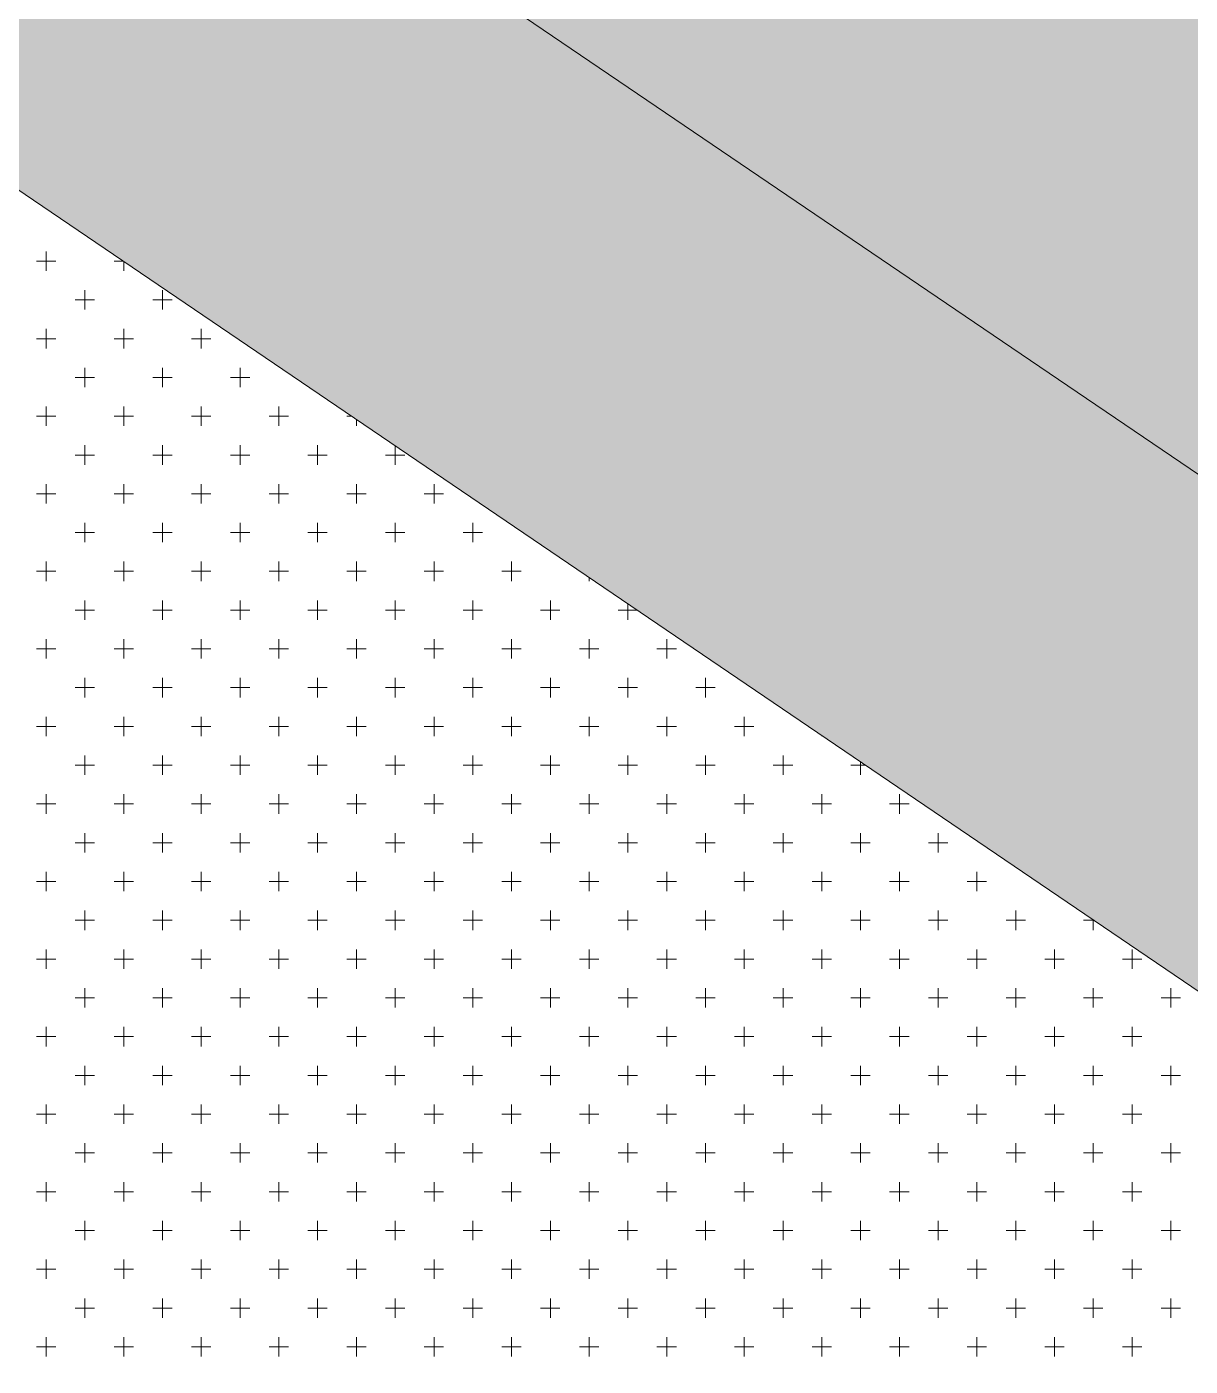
# Model space of a CAD drawing. Header units: metres. Extents: x 476631 to 477421, y 4483749 to 4484052.
# Drawn here: x 477095.03 to 477114.08, y 4483946.14 to 4483968.07 of the extents above; entities that cross this region are included whole.
import ezdxf

# ---------------------------------------------------------------- set-up
doc = ezdxf.new("R2010")
doc.units = ezdxf.units.M
for name, color, linetype, lineweight in [('PL_SAĞLIK', 150, 'Continuous', 0), ('serbest', 10, 'Continuous', 0), ('TK_PARSEL', 1, 'Continuous', 0)]:
    doc.layers.add(name, color=color, linetype=linetype, lineweight=lineweight)

msp = doc.modelspace()

# ---------------------------------------------------------------- hatches: boundary and pattern name
at = {"layer": 'serbest'}
h = msp.add_hatch(color=14, dxfattribs=at)
h.dxf.hatch_style = 1
h.paths.add_polyline_path([(477125.546, 4483976.737), (477112.806, 4483985.388), (477101.794, 4483969.172), (477114.535, 4483960.521)])
at = {"layer": 'serbest', "true_color": 0x636466}
h = msp.add_hatch(color=251, dxfattribs=at)
h.dxf.hatch_style = 1
h.paths.add_polyline_path([(477140.016, 4483943.219), (477127.275, 4483951.87), (477114.535, 4483960.521), (477101.794, 4483969.172), (477094.763, 4483973.947), (477092.721, 4483966.873), (477160.327, 4483920.965), (477165.51, 4483925.907), (477152.839, 4483934.511), (477145.659, 4483939.386)])

# ---------------------------------------------------------------- linework, layer by layer
at = {"layer": 'PL_SAĞLIK'}
msp.add_line((477092.721, 4483966.873), (477160.327, 4483920.965), dxfattribs=at)
at = {"layer": 'PL_SAĞLIK', "linetype": 'Continuous'}
for p, q in [((477095.344, 4483964.076), (477095.344, 4483964.394)), ((477095.185, 4483964.235), (477095.502, 4483964.235)), ((477096.455, 4483964.235), (477096.605, 4483964.235)), ((477096.614, 4483964.076), (477096.614, 4483964.229)), ((477095.979, 4483963.441), (477095.979, 4483963.759)), ((477097.249, 4483963.441), (477097.249, 4483963.759)), ((477095.82, 4483963.6), (477096.137, 4483963.6)), ((477097.09, 4483963.6), (477097.407, 4483963.6)), ((477095.344, 4483962.806), (477095.344, 4483963.124)), ((477096.614, 4483962.806), (477096.614, 4483963.124)), ((477097.884, 4483962.806), (477097.884, 4483963.124)), ((477095.185, 4483962.965), (477095.502, 4483962.965)), ((477096.455, 4483962.965), (477096.772, 4483962.965)), ((477097.725, 4483962.965), (477098.042, 4483962.965)), ((477095.82, 4483962.33), (477096.137, 4483962.33)), ((477095.979, 4483962.171), (477095.979, 4483962.489)), ((477097.09, 4483962.33), (477097.407, 4483962.33)), ((477097.249, 4483962.171), (477097.249, 4483962.489)), ((477098.36, 4483962.33), (477098.677, 4483962.33)), ((477098.519, 4483962.171), (477098.519, 4483962.489)), ((477095.185, 4483961.695), (477095.502, 4483961.695)), ((477095.344, 4483961.536), (477095.344, 4483961.854)), ((477096.455, 4483961.695), (477096.772, 4483961.695)), ((477096.614, 4483961.536), (477096.614, 4483961.854)), ((477097.725, 4483961.695), (477098.042, 4483961.695)), ((477097.884, 4483961.536), (477097.884, 4483961.854)), ((477098.995, 4483961.695), (477099.312, 4483961.695)), ((477099.154, 4483961.536), (477099.154, 4483961.854)), ((477100.265, 4483961.695), (477100.346, 4483961.695)), ((477100.424, 4483961.536), (477100.424, 4483961.642)), ((477095.979, 4483960.901), (477095.979, 4483961.219)), ((477097.249, 4483960.901), (477097.249, 4483961.219)), ((477098.519, 4483960.901), (477098.519, 4483961.219)), ((477099.789, 4483960.901), (477099.789, 4483961.219)), ((477095.82, 4483961.06), (477096.137, 4483961.06)), ((477097.09, 4483961.06), (477097.407, 4483961.06)), ((477098.36, 4483961.06), (477098.677, 4483961.06)), ((477099.63, 4483961.06), (477099.947, 4483961.06)), ((477100.9, 4483961.06), (477101.217, 4483961.06)), ((477101.059, 4483960.901), (477101.059, 4483961.211)), ((477095.344, 4483960.266), (477095.344, 4483960.584)), ((477096.614, 4483960.266), (477096.614, 4483960.584)), ((477097.884, 4483960.266), (477097.884, 4483960.584)), ((477099.154, 4483960.266), (477099.154, 4483960.584)), ((477100.424, 4483960.266), (477100.424, 4483960.584)), ((477101.694, 4483960.266), (477101.694, 4483960.584)), ((477095.185, 4483960.425), (477095.502, 4483960.425)), ((477096.455, 4483960.425), (477096.772, 4483960.425)), ((477097.725, 4483960.425), (477098.042, 4483960.425)), ((477098.995, 4483960.425), (477099.312, 4483960.425)), ((477100.265, 4483960.425), (477100.582, 4483960.425)), ((477101.535, 4483960.425), (477101.852, 4483960.425)), ((477095.979, 4483959.631), (477095.979, 4483959.949)), ((477097.249, 4483959.631), (477097.249, 4483959.949)), ((477098.519, 4483959.631), (477098.519, 4483959.949)), ((477099.789, 4483959.631), (477099.789, 4483959.949)), ((477101.059, 4483959.631), (477101.059, 4483959.949)), ((477102.329, 4483959.631), (477102.329, 4483959.949)), ((477095.82, 4483959.79), (477096.137, 4483959.79)), ((477097.09, 4483959.79), (477097.407, 4483959.79)), ((477098.36, 4483959.79), (477098.677, 4483959.79)), ((477099.63, 4483959.79), (477099.947, 4483959.79)), ((477100.9, 4483959.79), (477101.217, 4483959.79)), ((477102.17, 4483959.79), (477102.487, 4483959.79)), ((477095.344, 4483958.996), (477095.344, 4483959.314)), ((477096.614, 4483958.996), (477096.614, 4483959.314)), ((477097.884, 4483958.996), (477097.884, 4483959.314)), ((477099.154, 4483958.996), (477099.154, 4483959.314)), ((477100.424, 4483958.996), (477100.424, 4483959.314)), ((477101.694, 4483958.996), (477101.694, 4483959.314)), ((477102.964, 4483958.996), (477102.964, 4483959.314)), ((477095.185, 4483959.155), (477095.502, 4483959.155)), ((477096.455, 4483959.155), (477096.772, 4483959.155)), ((477097.725, 4483959.155), (477098.042, 4483959.155)), ((477098.995, 4483959.155), (477099.312, 4483959.155)), ((477100.265, 4483959.155), (477100.582, 4483959.155)), ((477101.535, 4483959.155), (477101.852, 4483959.155)), ((477102.805, 4483959.155), (477103.122, 4483959.155)), ((477104.075, 4483959.155), (477104.086, 4483959.155)), ((477104.234, 4483958.996), (477104.234, 4483959.055)), ((477095.979, 4483958.361), (477095.979, 4483958.679)), ((477097.249, 4483958.361), (477097.249, 4483958.679)), ((477098.519, 4483958.361), (477098.519, 4483958.679)), ((477099.789, 4483958.361), (477099.789, 4483958.679)), ((477101.059, 4483958.361), (477101.059, 4483958.679)), ((477102.329, 4483958.361), (477102.329, 4483958.679)), ((477103.599, 4483958.361), (477103.599, 4483958.679)), ((477104.869, 4483958.361), (477104.869, 4483958.624)), ((477095.82, 4483958.52), (477096.137, 4483958.52)), ((477097.09, 4483958.52), (477097.407, 4483958.52)), ((477098.36, 4483958.52), (477098.677, 4483958.52)), ((477099.63, 4483958.52), (477099.947, 4483958.52)), ((477100.9, 4483958.52), (477101.217, 4483958.52)), ((477102.17, 4483958.52), (477102.487, 4483958.52)), ((477103.44, 4483958.52), (477103.757, 4483958.52)), ((477104.71, 4483958.52), (477105.021, 4483958.52)), ((477095.344, 4483957.726), (477095.344, 4483958.044)), ((477096.614, 4483957.726), (477096.614, 4483958.044)), ((477097.884, 4483957.726), (477097.884, 4483958.044)), ((477099.154, 4483957.726), (477099.154, 4483958.044)), ((477100.424, 4483957.726), (477100.424, 4483958.044)), ((477101.694, 4483957.726), (477101.694, 4483958.044)), ((477102.964, 4483957.726), (477102.964, 4483958.044)), ((477104.234, 4483957.726), (477104.234, 4483958.044)), ((477105.504, 4483957.726), (477105.504, 4483958.044)), ((477095.185, 4483957.885), (477095.502, 4483957.885)), ((477096.455, 4483957.885), (477096.772, 4483957.885)), ((477097.725, 4483957.885), (477098.042, 4483957.885)), ((477098.995, 4483957.885), (477099.312, 4483957.885)), ((477100.265, 4483957.885), (477100.582, 4483957.885)), ((477101.535, 4483957.885), (477101.852, 4483957.885)), ((477102.805, 4483957.885), (477103.122, 4483957.885)), ((477104.075, 4483957.885), (477104.392, 4483957.885)), ((477105.345, 4483957.885), (477105.662, 4483957.885)), ((477095.979, 4483957.091), (477095.979, 4483957.409)), ((477097.249, 4483957.091), (477097.249, 4483957.409)), ((477098.519, 4483957.091), (477098.519, 4483957.409)), ((477099.789, 4483957.091), (477099.789, 4483957.409)), ((477101.059, 4483957.091), (477101.059, 4483957.409)), ((477102.329, 4483957.091), (477102.329, 4483957.409)), ((477103.599, 4483957.091), (477103.599, 4483957.409)), ((477104.869, 4483957.091), (477104.869, 4483957.409)), ((477106.139, 4483957.091), (477106.139, 4483957.409)), ((477095.82, 4483957.25), (477096.137, 4483957.25)), ((477097.09, 4483957.25), (477097.407, 4483957.25)), ((477098.36, 4483957.25), (477098.677, 4483957.25)), ((477099.63, 4483957.25), (477099.947, 4483957.25)), ((477100.9, 4483957.25), (477101.217, 4483957.25)), ((477102.17, 4483957.25), (477102.487, 4483957.25)), ((477103.44, 4483957.25), (477103.757, 4483957.25)), ((477104.71, 4483957.25), (477105.027, 4483957.25)), ((477105.98, 4483957.25), (477106.297, 4483957.25)), ((477095.185, 4483956.615), (477095.502, 4483956.615)), ((477095.344, 4483956.456), (477095.344, 4483956.774)), ((477096.455, 4483956.615), (477096.772, 4483956.615)), ((477096.614, 4483956.456), (477096.614, 4483956.774)), ((477097.725, 4483956.615), (477098.042, 4483956.615)), ((477097.884, 4483956.456), (477097.884, 4483956.774)), ((477098.995, 4483956.615), (477099.312, 4483956.615)), ((477099.154, 4483956.456), (477099.154, 4483956.774)), ((477100.265, 4483956.615), (477100.582, 4483956.615)), ((477100.424, 4483956.456), (477100.424, 4483956.774)), ((477101.535, 4483956.615), (477101.852, 4483956.615)), ((477101.694, 4483956.456), (477101.694, 4483956.774)), ((477102.805, 4483956.615), (477103.122, 4483956.615)), ((477102.964, 4483956.456), (477102.964, 4483956.774)), ((477104.075, 4483956.615), (477104.392, 4483956.615)), ((477104.234, 4483956.456), (477104.234, 4483956.774)), ((477105.345, 4483956.615), (477105.662, 4483956.615)), ((477105.504, 4483956.456), (477105.504, 4483956.774)), ((477106.615, 4483956.615), (477106.932, 4483956.615)), ((477106.774, 4483956.456), (477106.774, 4483956.774)), ((477108.044, 4483956.456), (477108.044, 4483956.468)), ((477095.82, 4483955.98), (477096.137, 4483955.98)), ((477095.979, 4483955.821), (477095.979, 4483956.139)), ((477097.09, 4483955.98), (477097.407, 4483955.98)), ((477097.249, 4483955.821), (477097.249, 4483956.139)), ((477098.36, 4483955.98), (477098.677, 4483955.98)), ((477098.519, 4483955.821), (477098.519, 4483956.139)), ((477099.63, 4483955.98), (477099.947, 4483955.98)), ((477099.789, 4483955.821), (477099.789, 4483956.139)), ((477100.9, 4483955.98), (477101.217, 4483955.98)), ((477101.059, 4483955.821), (477101.059, 4483956.139)), ((477102.17, 4483955.98), (477102.487, 4483955.98)), ((477102.329, 4483955.821), (477102.329, 4483956.139)), ((477103.44, 4483955.98), (477103.757, 4483955.98)), ((477103.599, 4483955.821), (477103.599, 4483956.139)), ((477104.71, 4483955.98), (477105.027, 4483955.98)), ((477104.869, 4483955.821), (477104.869, 4483956.139)), ((477105.98, 4483955.98), (477106.297, 4483955.98)), ((477106.139, 4483955.821), (477106.139, 4483956.139)), ((477107.25, 4483955.98), (477107.567, 4483955.98)), ((477107.409, 4483955.821), (477107.409, 4483956.139)), ((477108.52, 4483955.98), (477108.762, 4483955.98)), ((477108.679, 4483955.821), (477108.679, 4483956.037)), ((477095.185, 4483955.345), (477095.502, 4483955.345)), ((477095.344, 4483955.186), (477095.344, 4483955.504)), ((477096.455, 4483955.345), (477096.772, 4483955.345)), ((477096.614, 4483955.186), (477096.614, 4483955.504)), ((477097.725, 4483955.345), (477098.042, 4483955.345)), ((477097.884, 4483955.186), (477097.884, 4483955.504)), ((477098.995, 4483955.345), (477099.312, 4483955.345)), ((477099.154, 4483955.186), (477099.154, 4483955.504)), ((477100.265, 4483955.345), (477100.582, 4483955.345)), ((477100.424, 4483955.186), (477100.424, 4483955.504)), ((477101.535, 4483955.345), (477101.852, 4483955.345)), ((477101.694, 4483955.186), (477101.694, 4483955.504)), ((477102.805, 4483955.345), (477103.122, 4483955.345)), ((477102.964, 4483955.186), (477102.964, 4483955.504)), ((477104.075, 4483955.345), (477104.392, 4483955.345)), ((477104.234, 4483955.186), (477104.234, 4483955.504)), ((477105.345, 4483955.345), (477105.662, 4483955.345)), ((477105.504, 4483955.186), (477105.504, 4483955.504)), ((477106.615, 4483955.345), (477106.932, 4483955.345)), ((477106.774, 4483955.186), (477106.774, 4483955.504)), ((477107.885, 4483955.345), (477108.202, 4483955.345)), ((477108.044, 4483955.186), (477108.044, 4483955.504)), ((477109.155, 4483955.345), (477109.472, 4483955.345)), ((477109.314, 4483955.186), (477109.314, 4483955.504)), ((477095.979, 4483954.551), (477095.979, 4483954.869)), ((477097.249, 4483954.551), (477097.249, 4483954.869)), ((477098.519, 4483954.551), (477098.519, 4483954.869)), ((477099.789, 4483954.551), (477099.789, 4483954.869)), ((477101.059, 4483954.551), (477101.059, 4483954.869)), ((477102.329, 4483954.551), (477102.329, 4483954.869)), ((477103.599, 4483954.551), (477103.599, 4483954.869)), ((477104.869, 4483954.551), (477104.869, 4483954.869)), ((477106.139, 4483954.551), (477106.139, 4483954.869)), ((477107.409, 4483954.551), (477107.409, 4483954.869)), ((477108.679, 4483954.551), (477108.679, 4483954.869)), ((477109.949, 4483954.551), (477109.949, 4483954.869)), ((477095.82, 4483954.71), (477096.137, 4483954.71)), ((477097.09, 4483954.71), (477097.407, 4483954.71)), ((477098.36, 4483954.71), (477098.677, 4483954.71)), ((477099.63, 4483954.71), (477099.947, 4483954.71)), ((477100.9, 4483954.71), (477101.217, 4483954.71)), ((477102.17, 4483954.71), (477102.487, 4483954.71)), ((477103.44, 4483954.71), (477103.757, 4483954.71)), ((477104.71, 4483954.71), (477105.027, 4483954.71)), ((477105.98, 4483954.71), (477106.297, 4483954.71)), ((477107.25, 4483954.71), (477107.567, 4483954.71)), ((477108.52, 4483954.71), (477108.837, 4483954.71)), ((477109.79, 4483954.71), (477110.107, 4483954.71)), ((477095.344, 4483953.916), (477095.344, 4483954.234)), ((477096.614, 4483953.916), (477096.614, 4483954.234)), ((477097.884, 4483953.916), (477097.884, 4483954.234)), ((477099.154, 4483953.916), (477099.154, 4483954.234)), ((477100.424, 4483953.916), (477100.424, 4483954.234)), ((477101.694, 4483953.916), (477101.694, 4483954.234)), ((477102.964, 4483953.916), (477102.964, 4483954.234)), ((477104.234, 4483953.916), (477104.234, 4483954.234)), ((477105.504, 4483953.916), (477105.504, 4483954.234)), ((477106.774, 4483953.916), (477106.774, 4483954.234)), ((477108.044, 4483953.916), (477108.044, 4483954.234)), ((477109.314, 4483953.916), (477109.314, 4483954.234)), ((477110.584, 4483953.916), (477110.584, 4483954.234)), ((477095.185, 4483954.075), (477095.502, 4483954.075)), ((477096.455, 4483954.075), (477096.772, 4483954.075)), ((477097.725, 4483954.075), (477098.042, 4483954.075)), ((477098.995, 4483954.075), (477099.312, 4483954.075)), ((477100.265, 4483954.075), (477100.582, 4483954.075)), ((477101.535, 4483954.075), (477101.852, 4483954.075)), ((477102.805, 4483954.075), (477103.122, 4483954.075)), ((477104.075, 4483954.075), (477104.392, 4483954.075)), ((477105.345, 4483954.075), (477105.662, 4483954.075)), ((477106.615, 4483954.075), (477106.932, 4483954.075)), ((477107.885, 4483954.075), (477108.202, 4483954.075)), ((477109.155, 4483954.075), (477109.472, 4483954.075)), ((477110.425, 4483954.075), (477110.742, 4483954.075)), ((477095.979, 4483953.281), (477095.979, 4483953.599)), ((477097.249, 4483953.281), (477097.249, 4483953.599)), ((477098.519, 4483953.281), (477098.519, 4483953.599)), ((477099.789, 4483953.281), (477099.789, 4483953.599)), ((477101.059, 4483953.281), (477101.059, 4483953.599)), ((477102.329, 4483953.281), (477102.329, 4483953.599)), ((477103.599, 4483953.281), (477103.599, 4483953.599)), ((477104.869, 4483953.281), (477104.869, 4483953.599)), ((477106.139, 4483953.281), (477106.139, 4483953.599)), ((477107.409, 4483953.281), (477107.409, 4483953.599)), ((477108.679, 4483953.281), (477108.679, 4483953.599)), ((477109.949, 4483953.281), (477109.949, 4483953.599)), ((477111.219, 4483953.281), (477111.219, 4483953.599)), ((477095.82, 4483953.44), (477096.137, 4483953.44)), ((477097.09, 4483953.44), (477097.407, 4483953.44)), ((477098.36, 4483953.44), (477098.677, 4483953.44)), ((477099.63, 4483953.44), (477099.947, 4483953.44)), ((477100.9, 4483953.44), (477101.217, 4483953.44)), ((477102.17, 4483953.44), (477102.487, 4483953.44)), ((477103.44, 4483953.44), (477103.757, 4483953.44)), ((477104.71, 4483953.44), (477105.027, 4483953.44)), ((477105.98, 4483953.44), (477106.297, 4483953.44)), ((477107.25, 4483953.44), (477107.567, 4483953.44)), ((477108.52, 4483953.44), (477108.837, 4483953.44)), ((477109.79, 4483953.44), (477110.107, 4483953.44)), ((477111.06, 4483953.44), (477111.377, 4483953.44)), ((477112.33, 4483953.44), (477112.503, 4483953.44)), ((477112.489, 4483953.281), (477112.489, 4483953.449)), ((477095.344, 4483952.646), (477095.344, 4483952.964)), ((477096.614, 4483952.646), (477096.614, 4483952.964)), ((477097.884, 4483952.646), (477097.884, 4483952.964)), ((477099.154, 4483952.646), (477099.154, 4483952.964)), ((477100.424, 4483952.646), (477100.424, 4483952.964)), ((477101.694, 4483952.646), (477101.694, 4483952.964)), ((477102.964, 4483952.646), (477102.964, 4483952.964)), ((477104.234, 4483952.646), (477104.234, 4483952.964)), ((477105.504, 4483952.646), (477105.504, 4483952.964)), ((477106.774, 4483952.646), (477106.774, 4483952.964)), ((477108.044, 4483952.646), (477108.044, 4483952.964)), ((477109.314, 4483952.646), (477109.314, 4483952.964)), ((477110.584, 4483952.646), (477110.584, 4483952.964)), ((477111.854, 4483952.646), (477111.854, 4483952.964)), ((477113.124, 4483952.646), (477113.124, 4483952.964)), ((477095.185, 4483952.805), (477095.502, 4483952.805)), ((477096.455, 4483952.805), (477096.772, 4483952.805)), ((477097.725, 4483952.805), (477098.042, 4483952.805)), ((477098.995, 4483952.805), (477099.312, 4483952.805)), ((477100.265, 4483952.805), (477100.582, 4483952.805)), ((477101.535, 4483952.805), (477101.852, 4483952.805)), ((477102.805, 4483952.805), (477103.122, 4483952.805)), ((477104.075, 4483952.805), (477104.392, 4483952.805)), ((477105.345, 4483952.805), (477105.662, 4483952.805)), ((477106.615, 4483952.805), (477106.932, 4483952.805)), ((477107.885, 4483952.805), (477108.202, 4483952.805)), ((477109.155, 4483952.805), (477109.472, 4483952.805)), ((477110.425, 4483952.805), (477110.742, 4483952.805)), ((477111.695, 4483952.805), (477112.012, 4483952.805)), ((477112.965, 4483952.805), (477113.282, 4483952.805)), ((477095.979, 4483952.011), (477095.979, 4483952.329)), ((477097.249, 4483952.011), (477097.249, 4483952.329)), ((477098.519, 4483952.011), (477098.519, 4483952.329)), ((477099.789, 4483952.011), (477099.789, 4483952.329)), ((477101.059, 4483952.011), (477101.059, 4483952.329)), ((477102.329, 4483952.011), (477102.329, 4483952.329)), ((477103.599, 4483952.011), (477103.599, 4483952.329)), ((477104.869, 4483952.011), (477104.869, 4483952.329)), ((477106.139, 4483952.011), (477106.139, 4483952.329)), ((477107.409, 4483952.011), (477107.409, 4483952.329)), ((477108.679, 4483952.011), (477108.679, 4483952.329)), ((477109.949, 4483952.011), (477109.949, 4483952.329)), ((477111.219, 4483952.011), (477111.219, 4483952.329)), ((477112.489, 4483952.011), (477112.489, 4483952.329)), ((477113.759, 4483952.011), (477113.759, 4483952.329)), ((477095.82, 4483952.17), (477096.137, 4483952.17)), ((477097.09, 4483952.17), (477097.407, 4483952.17)), ((477098.36, 4483952.17), (477098.677, 4483952.17)), ((477099.63, 4483952.17), (477099.947, 4483952.17)), ((477100.9, 4483952.17), (477101.217, 4483952.17)), ((477102.17, 4483952.17), (477102.487, 4483952.17)), ((477103.44, 4483952.17), (477103.757, 4483952.17)), ((477104.71, 4483952.17), (477105.027, 4483952.17)), ((477105.98, 4483952.17), (477106.297, 4483952.17)), ((477107.25, 4483952.17), (477107.567, 4483952.17)), ((477108.52, 4483952.17), (477108.837, 4483952.17)), ((477109.79, 4483952.17), (477110.107, 4483952.17)), ((477111.06, 4483952.17), (477111.377, 4483952.17)), ((477112.33, 4483952.17), (477112.647, 4483952.17)), ((477113.6, 4483952.17), (477113.917, 4483952.17)), ((477095.344, 4483951.376), (477095.344, 4483951.694)), ((477096.614, 4483951.376), (477096.614, 4483951.694)), ((477097.884, 4483951.376), (477097.884, 4483951.694)), ((477099.154, 4483951.376), (477099.154, 4483951.694)), ((477100.424, 4483951.376), (477100.424, 4483951.694)), ((477101.694, 4483951.376), (477101.694, 4483951.694)), ((477102.964, 4483951.376), (477102.964, 4483951.694)), ((477104.234, 4483951.376), (477104.234, 4483951.694)), ((477105.504, 4483951.376), (477105.504, 4483951.694)), ((477106.774, 4483951.376), (477106.774, 4483951.694)), ((477108.044, 4483951.376), (477108.044, 4483951.694)), ((477109.314, 4483951.376), (477109.314, 4483951.694)), ((477110.584, 4483951.376), (477110.584, 4483951.694)), ((477111.854, 4483951.376), (477111.854, 4483951.694)), ((477113.124, 4483951.376), (477113.124, 4483951.694)), ((477095.185, 4483951.535), (477095.502, 4483951.535)), ((477096.455, 4483951.535), (477096.772, 4483951.535)), ((477097.725, 4483951.535), (477098.042, 4483951.535)), ((477098.995, 4483951.535), (477099.312, 4483951.535)), ((477100.265, 4483951.535), (477100.582, 4483951.535)), ((477101.535, 4483951.535), (477101.852, 4483951.535)), ((477102.805, 4483951.535), (477103.122, 4483951.535)), ((477104.075, 4483951.535), (477104.392, 4483951.535)), ((477105.345, 4483951.535), (477105.662, 4483951.535)), ((477106.615, 4483951.535), (477106.932, 4483951.535)), ((477107.885, 4483951.535), (477108.202, 4483951.535)), ((477109.155, 4483951.535), (477109.472, 4483951.535)), ((477110.425, 4483951.535), (477110.742, 4483951.535)), ((477111.695, 4483951.535), (477112.012, 4483951.535)), ((477112.965, 4483951.535), (477113.282, 4483951.535)), ((477095.979, 4483950.741), (477095.979, 4483951.059)), ((477097.249, 4483950.741), (477097.249, 4483951.059)), ((477098.519, 4483950.741), (477098.519, 4483951.059)), ((477099.789, 4483950.741), (477099.789, 4483951.059)), ((477101.059, 4483950.741), (477101.059, 4483951.059)), ((477102.329, 4483950.741), (477102.329, 4483951.059)), ((477103.599, 4483950.741), (477103.599, 4483951.059)), ((477104.869, 4483950.741), (477104.869, 4483951.059)), ((477106.139, 4483950.741), (477106.139, 4483951.059)), ((477107.409, 4483950.741), (477107.409, 4483951.059)), ((477108.679, 4483950.741), (477108.679, 4483951.059)), ((477109.949, 4483950.741), (477109.949, 4483951.059)), ((477111.219, 4483950.741), (477111.219, 4483951.059)), ((477112.489, 4483950.741), (477112.489, 4483951.059)), ((477113.759, 4483950.741), (477113.759, 4483951.059)), ((477095.82, 4483950.9), (477096.137, 4483950.9)), ((477097.09, 4483950.9), (477097.407, 4483950.9)), ((477098.36, 4483950.9), (477098.677, 4483950.9)), ((477099.63, 4483950.9), (477099.947, 4483950.9)), ((477100.9, 4483950.9), (477101.217, 4483950.9)), ((477102.17, 4483950.9), (477102.487, 4483950.9)), ((477103.44, 4483950.9), (477103.757, 4483950.9)), ((477104.71, 4483950.9), (477105.027, 4483950.9)), ((477105.98, 4483950.9), (477106.297, 4483950.9)), ((477107.25, 4483950.9), (477107.567, 4483950.9)), ((477108.52, 4483950.9), (477108.837, 4483950.9)), ((477109.79, 4483950.9), (477110.107, 4483950.9)), ((477111.06, 4483950.9), (477111.377, 4483950.9)), ((477112.33, 4483950.9), (477112.647, 4483950.9)), ((477113.6, 4483950.9), (477113.917, 4483950.9)), ((477095.185, 4483950.265), (477095.502, 4483950.265)), ((477095.344, 4483950.106), (477095.344, 4483950.424)), ((477096.455, 4483950.265), (477096.772, 4483950.265)), ((477096.614, 4483950.106), (477096.614, 4483950.424)), ((477097.725, 4483950.265), (477098.042, 4483950.265)), ((477097.884, 4483950.106), (477097.884, 4483950.424)), ((477098.995, 4483950.265), (477099.312, 4483950.265)), ((477099.154, 4483950.106), (477099.154, 4483950.424)), ((477100.265, 4483950.265), (477100.582, 4483950.265)), ((477100.424, 4483950.106), (477100.424, 4483950.424)), ((477101.535, 4483950.265), (477101.852, 4483950.265)), ((477101.694, 4483950.106), (477101.694, 4483950.424)), ((477102.805, 4483950.265), (477103.122, 4483950.265)), ((477102.964, 4483950.106), (477102.964, 4483950.424)), ((477104.075, 4483950.265), (477104.392, 4483950.265)), ((477104.234, 4483950.106), (477104.234, 4483950.424)), ((477105.345, 4483950.265), (477105.662, 4483950.265)), ((477105.504, 4483950.106), (477105.504, 4483950.424)), ((477106.615, 4483950.265), (477106.932, 4483950.265)), ((477106.774, 4483950.106), (477106.774, 4483950.424)), ((477107.885, 4483950.265), (477108.202, 4483950.265)), ((477108.044, 4483950.106), (477108.044, 4483950.424)), ((477109.155, 4483950.265), (477109.472, 4483950.265)), ((477109.314, 4483950.106), (477109.314, 4483950.424)), ((477110.425, 4483950.265), (477110.742, 4483950.265)), ((477110.584, 4483950.106), (477110.584, 4483950.424)), ((477111.695, 4483950.265), (477112.012, 4483950.265)), ((477111.854, 4483950.106), (477111.854, 4483950.424)), ((477112.965, 4483950.265), (477113.282, 4483950.265)), ((477113.124, 4483950.106), (477113.124, 4483950.424)), ((477095.82, 4483949.63), (477096.137, 4483949.63)), ((477095.979, 4483949.471), (477095.979, 4483949.789)), ((477097.09, 4483949.63), (477097.407, 4483949.63)), ((477097.249, 4483949.471), (477097.249, 4483949.789)), ((477098.36, 4483949.63), (477098.677, 4483949.63)), ((477098.519, 4483949.471), (477098.519, 4483949.789)), ((477099.63, 4483949.63), (477099.947, 4483949.63)), ((477099.789, 4483949.471), (477099.789, 4483949.789)), ((477100.9, 4483949.63), (477101.217, 4483949.63)), ((477101.059, 4483949.471), (477101.059, 4483949.789)), ((477102.17, 4483949.63), (477102.487, 4483949.63)), ((477102.329, 4483949.471), (477102.329, 4483949.789)), ((477103.44, 4483949.63), (477103.757, 4483949.63)), ((477103.599, 4483949.471), (477103.599, 4483949.789)), ((477104.71, 4483949.63), (477105.027, 4483949.63)), ((477104.869, 4483949.471), (477104.869, 4483949.789)), ((477105.98, 4483949.63), (477106.297, 4483949.63)), ((477106.139, 4483949.471), (477106.139, 4483949.789)), ((477107.25, 4483949.63), (477107.567, 4483949.63)), ((477107.409, 4483949.471), (477107.409, 4483949.789)), ((477108.52, 4483949.63), (477108.837, 4483949.63)), ((477108.679, 4483949.471), (477108.679, 4483949.789)), ((477109.79, 4483949.63), (477110.107, 4483949.63)), ((477109.949, 4483949.471), (477109.949, 4483949.789)), ((477111.06, 4483949.63), (477111.377, 4483949.63)), ((477111.219, 4483949.471), (477111.219, 4483949.789)), ((477112.33, 4483949.63), (477112.647, 4483949.63)), ((477112.489, 4483949.471), (477112.489, 4483949.789)), ((477113.6, 4483949.63), (477113.917, 4483949.63)), ((477113.759, 4483949.471), (477113.759, 4483949.789)), ((477095.344, 4483948.836), (477095.344, 4483949.154)), ((477096.614, 4483948.836), (477096.614, 4483949.154)), ((477097.884, 4483948.836), (477097.884, 4483949.154)), ((477099.154, 4483948.836), (477099.154, 4483949.154)), ((477100.424, 4483948.836), (477100.424, 4483949.154)), ((477101.694, 4483948.836), (477101.694, 4483949.154)), ((477102.964, 4483948.836), (477102.964, 4483949.154)), ((477104.234, 4483948.836), (477104.234, 4483949.154)), ((477105.504, 4483948.836), (477105.504, 4483949.154)), ((477106.774, 4483948.836), (477106.774, 4483949.154)), ((477108.044, 4483948.836), (477108.044, 4483949.154)), ((477109.314, 4483948.836), (477109.314, 4483949.154)), ((477110.584, 4483948.836), (477110.584, 4483949.154)), ((477111.854, 4483948.836), (477111.854, 4483949.154)), ((477113.124, 4483948.836), (477113.124, 4483949.154)), ((477095.185, 4483948.995), (477095.502, 4483948.995)), ((477096.455, 4483948.995), (477096.772, 4483948.995)), ((477097.725, 4483948.995), (477098.042, 4483948.995)), ((477098.995, 4483948.995), (477099.312, 4483948.995)), ((477100.265, 4483948.995), (477100.582, 4483948.995)), ((477101.535, 4483948.995), (477101.852, 4483948.995)), ((477102.805, 4483948.995), (477103.122, 4483948.995)), ((477104.075, 4483948.995), (477104.392, 4483948.995)), ((477105.345, 4483948.995), (477105.662, 4483948.995)), ((477106.615, 4483948.995), (477106.932, 4483948.995)), ((477107.885, 4483948.995), (477108.202, 4483948.995)), ((477109.155, 4483948.995), (477109.472, 4483948.995)), ((477110.425, 4483948.995), (477110.742, 4483948.995)), ((477111.695, 4483948.995), (477112.012, 4483948.995)), ((477112.965, 4483948.995), (477113.282, 4483948.995)), ((477095.979, 4483948.201), (477095.979, 4483948.519)), ((477097.249, 4483948.201), (477097.249, 4483948.519)), ((477098.519, 4483948.201), (477098.519, 4483948.519)), ((477099.789, 4483948.201), (477099.789, 4483948.519)), ((477101.059, 4483948.201), (477101.059, 4483948.519)), ((477102.329, 4483948.201), (477102.329, 4483948.519)), ((477103.599, 4483948.201), (477103.599, 4483948.519)), ((477104.869, 4483948.201), (477104.869, 4483948.519)), ((477106.139, 4483948.201), (477106.139, 4483948.519)), ((477107.409, 4483948.201), (477107.409, 4483948.519)), ((477108.679, 4483948.201), (477108.679, 4483948.519)), ((477109.949, 4483948.201), (477109.949, 4483948.519)), ((477111.219, 4483948.201), (477111.219, 4483948.519)), ((477112.489, 4483948.201), (477112.489, 4483948.519)), ((477113.759, 4483948.201), (477113.759, 4483948.519)), ((477095.82, 4483948.36), (477096.137, 4483948.36)), ((477097.09, 4483948.36), (477097.407, 4483948.36)), ((477098.36, 4483948.36), (477098.677, 4483948.36)), ((477099.63, 4483948.36), (477099.947, 4483948.36)), ((477100.9, 4483948.36), (477101.217, 4483948.36)), ((477102.17, 4483948.36), (477102.487, 4483948.36)), ((477103.44, 4483948.36), (477103.757, 4483948.36)), ((477104.71, 4483948.36), (477105.027, 4483948.36)), ((477105.98, 4483948.36), (477106.297, 4483948.36)), ((477107.25, 4483948.36), (477107.567, 4483948.36)), ((477108.52, 4483948.36), (477108.837, 4483948.36)), ((477109.79, 4483948.36), (477110.107, 4483948.36)), ((477111.06, 4483948.36), (477111.377, 4483948.36)), ((477112.33, 4483948.36), (477112.647, 4483948.36)), ((477113.6, 4483948.36), (477113.917, 4483948.36)), ((477095.344, 4483947.566), (477095.344, 4483947.884)), ((477096.614, 4483947.566), (477096.614, 4483947.884)), ((477097.884, 4483947.566), (477097.884, 4483947.884)), ((477099.154, 4483947.566), (477099.154, 4483947.884)), ((477100.424, 4483947.566), (477100.424, 4483947.884)), ((477101.694, 4483947.566), (477101.694, 4483947.884)), ((477102.964, 4483947.566), (477102.964, 4483947.884)), ((477104.234, 4483947.566), (477104.234, 4483947.884)), ((477105.504, 4483947.566), (477105.504, 4483947.884)), ((477106.774, 4483947.566), (477106.774, 4483947.884)), ((477108.044, 4483947.566), (477108.044, 4483947.884)), ((477109.314, 4483947.566), (477109.314, 4483947.884)), ((477110.584, 4483947.566), (477110.584, 4483947.884)), ((477111.854, 4483947.566), (477111.854, 4483947.884)), ((477113.124, 4483947.566), (477113.124, 4483947.884)), ((477095.185, 4483947.725), (477095.502, 4483947.725)), ((477096.455, 4483947.725), (477096.772, 4483947.725)), ((477097.725, 4483947.725), (477098.042, 4483947.725)), ((477098.995, 4483947.725), (477099.312, 4483947.725)), ((477100.265, 4483947.725), (477100.582, 4483947.725)), ((477101.535, 4483947.725), (477101.852, 4483947.725)), ((477102.805, 4483947.725), (477103.122, 4483947.725)), ((477104.075, 4483947.725), (477104.392, 4483947.725)), ((477105.345, 4483947.725), (477105.662, 4483947.725)), ((477106.615, 4483947.725), (477106.932, 4483947.725)), ((477107.885, 4483947.725), (477108.202, 4483947.725)), ((477109.155, 4483947.725), (477109.472, 4483947.725)), ((477110.425, 4483947.725), (477110.742, 4483947.725)), ((477111.695, 4483947.725), (477112.012, 4483947.725)), ((477112.965, 4483947.725), (477113.282, 4483947.725)), ((477095.979, 4483946.931), (477095.979, 4483947.249)), ((477097.249, 4483946.931), (477097.249, 4483947.249)), ((477098.519, 4483946.931), (477098.519, 4483947.249)), ((477099.789, 4483946.931), (477099.789, 4483947.249)), ((477101.059, 4483946.931), (477101.059, 4483947.249)), ((477102.329, 4483946.931), (477102.329, 4483947.249)), ((477103.599, 4483946.931), (477103.599, 4483947.249)), ((477104.869, 4483946.931), (477104.869, 4483947.249)), ((477106.139, 4483946.931), (477106.139, 4483947.249)), ((477107.409, 4483946.931), (477107.409, 4483947.249)), ((477108.679, 4483946.931), (477108.679, 4483947.249)), ((477109.949, 4483946.931), (477109.949, 4483947.249)), ((477111.219, 4483946.931), (477111.219, 4483947.249)), ((477112.489, 4483946.931), (477112.489, 4483947.249)), ((477113.759, 4483946.931), (477113.759, 4483947.249)), ((477095.82, 4483947.09), (477096.137, 4483947.09)), ((477097.09, 4483947.09), (477097.407, 4483947.09)), ((477098.36, 4483947.09), (477098.677, 4483947.09)), ((477099.63, 4483947.09), (477099.947, 4483947.09)), ((477100.9, 4483947.09), (477101.217, 4483947.09)), ((477102.17, 4483947.09), (477102.487, 4483947.09)), ((477103.44, 4483947.09), (477103.757, 4483947.09)), ((477104.71, 4483947.09), (477105.027, 4483947.09)), ((477105.98, 4483947.09), (477106.297, 4483947.09)), ((477107.25, 4483947.09), (477107.567, 4483947.09)), ((477108.52, 4483947.09), (477108.837, 4483947.09)), ((477109.79, 4483947.09), (477110.107, 4483947.09)), ((477111.06, 4483947.09), (477111.377, 4483947.09)), ((477112.33, 4483947.09), (477112.647, 4483947.09)), ((477113.6, 4483947.09), (477113.917, 4483947.09)), ((477095.344, 4483946.296), (477095.344, 4483946.614)), ((477096.614, 4483946.296), (477096.614, 4483946.614)), ((477097.884, 4483946.296), (477097.884, 4483946.614)), ((477099.154, 4483946.296), (477099.154, 4483946.614)), ((477100.424, 4483946.296), (477100.424, 4483946.614)), ((477101.694, 4483946.296), (477101.694, 4483946.614)), ((477102.964, 4483946.296), (477102.964, 4483946.614)), ((477104.234, 4483946.296), (477104.234, 4483946.614)), ((477105.504, 4483946.296), (477105.504, 4483946.614)), ((477106.774, 4483946.296), (477106.774, 4483946.614)), ((477108.044, 4483946.296), (477108.044, 4483946.614)), ((477109.314, 4483946.296), (477109.314, 4483946.614)), ((477110.584, 4483946.296), (477110.584, 4483946.614)), ((477111.854, 4483946.296), (477111.854, 4483946.614)), ((477113.124, 4483946.296), (477113.124, 4483946.614)), ((477095.185, 4483946.455), (477095.502, 4483946.455)), ((477096.455, 4483946.455), (477096.772, 4483946.455)), ((477097.725, 4483946.455), (477098.042, 4483946.455)), ((477098.995, 4483946.455), (477099.312, 4483946.455)), ((477100.265, 4483946.455), (477100.582, 4483946.455)), ((477101.535, 4483946.455), (477101.852, 4483946.455)), ((477102.805, 4483946.455), (477103.122, 4483946.455)), ((477104.075, 4483946.455), (477104.392, 4483946.455)), ((477105.345, 4483946.455), (477105.662, 4483946.455)), ((477106.615, 4483946.455), (477106.932, 4483946.455)), ((477107.885, 4483946.455), (477108.202, 4483946.455)), ((477109.155, 4483946.455), (477109.472, 4483946.455)), ((477110.425, 4483946.455), (477110.742, 4483946.455)), ((477111.695, 4483946.455), (477112.012, 4483946.455)), ((477112.965, 4483946.455), (477113.282, 4483946.455))]:
    msp.add_line(p, q, dxfattribs=at)
at = {"layer": 'TK_PARSEL'}
msp.add_line((477114.535, 4483960.521), (477101.794, 4483969.172), dxfattribs=at)

doc.saveas('drawing.dxf')
